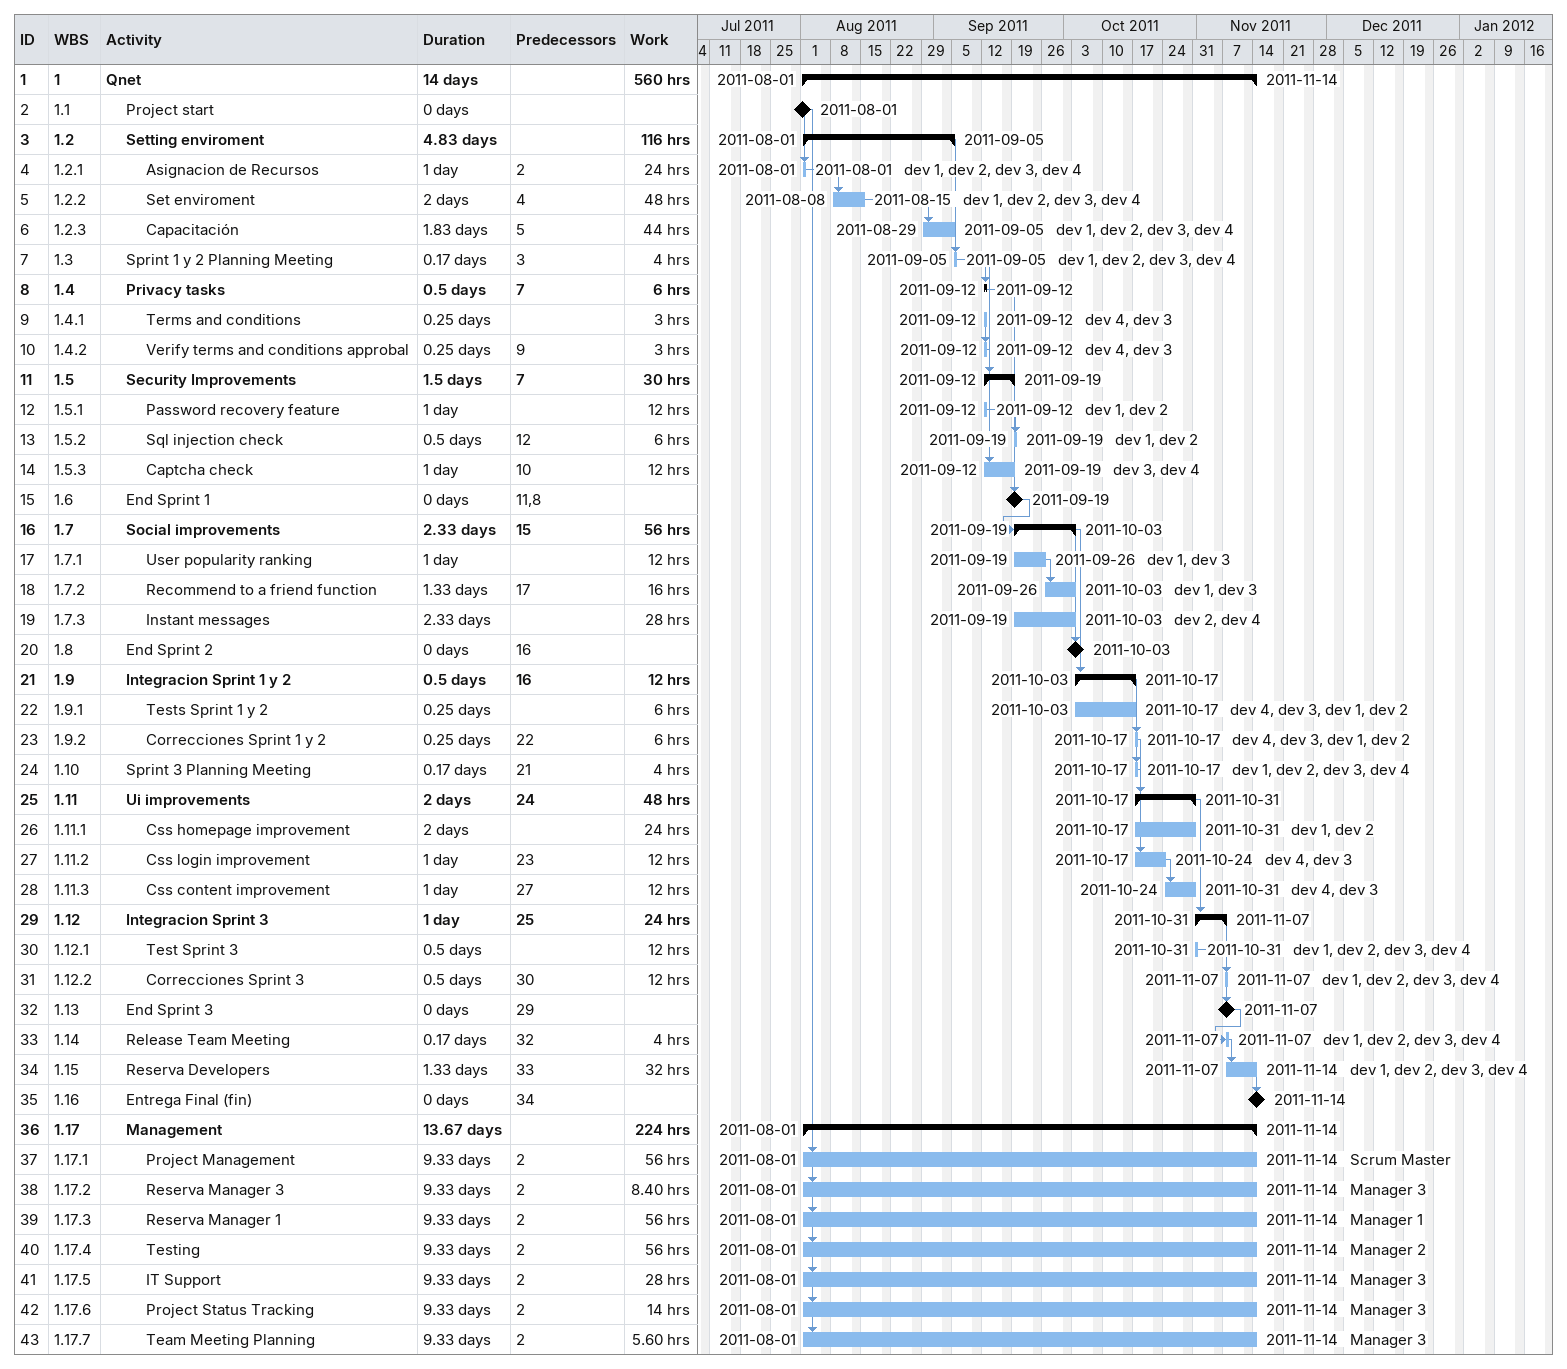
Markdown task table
| ID | WBS | Task | Duration | Start | Finish | Predecessors | Resources | Work (h) |
|---|---|---|---|---|---|---|---|---|
| 1 | 1 | **Qnet** | 14d | 2011-08-01 | 2011-11-14 |  |  | 560 |
| 2 | 1.1 | Project start | 0d | 2011-08-01 | 2011-08-01 |  |  |  |
| 3 | 1.2 | **Setting enviroment** | 4.83d | 2011-08-01 | 2011-09-05 |  |  | 116 |
| 4 | 1.2.1 | Asignacion de Recursos | 1d | 2011-08-01 | 2011-08-01 | 2 | dev 1, dev 2, dev 3, dev 4 | 24 |
| 5 | 1.2.2 | Set enviroment | 2d | 2011-08-08 | 2011-08-15 | 4 | dev 1, dev 2, dev 3, dev 4 | 48 |
| 6 | 1.2.3 | Capacitación | 1.83d | 2011-08-29 | 2011-09-05 | 5 | dev 1, dev 2, dev 3, dev 4 | 44 |
| 7 | 1.3 | Sprint 1 y 2 Planning Meeting | 0.17d | 2011-09-05 | 2011-09-05 | 3 | dev 1, dev 2, dev 3, dev 4 | 4 |
| 8 | 1.4 | **Privacy tasks** | 0.5d | 2011-09-12 | 2011-09-12 | 7 |  | 6 |
| 9 | 1.4.1 | Terms and conditions | 0.25d | 2011-09-12 | 2011-09-12 |  | dev 4, dev 3 | 3 |
| 10 | 1.4.2 | Verify terms and conditions approbal | 0.25d | 2011-09-12 | 2011-09-12 | 9 | dev 4, dev 3 | 3 |
| 11 | 1.5 | **Security Improvements** | 1.5d | 2011-09-12 | 2011-09-19 | 7 |  | 30 |
| 12 | 1.5.1 | Password recovery feature | 1d | 2011-09-12 | 2011-09-12 |  | dev 1, dev 2 | 12 |
| 13 | 1.5.2 | Sql injection check | 0.5d | 2011-09-19 | 2011-09-19 | 12 | dev 1, dev 2 | 6 |
| 14 | 1.5.3 | Captcha check | 1d | 2011-09-12 | 2011-09-19 | 10 | dev 3, dev 4 | 12 |
| 15 | 1.6 | End Sprint 1 | 0d | 2011-09-19 | 2011-09-19 | 11, 8 |  |  |
| 16 | 1.7 | **Social improvements** | 2.33d | 2011-09-19 | 2011-10-03 | 15 |  | 56 |
| 17 | 1.7.1 | User popularity ranking | 1d | 2011-09-19 | 2011-09-26 |  | dev 1, dev 3 | 12 |
| 18 | 1.7.2 | Recommend to a friend function | 1.33d | 2011-09-26 | 2011-10-03 | 17 | dev 1, dev 3 | 16 |
| 19 | 1.7.3 | Instant messages | 2.33d | 2011-09-19 | 2011-10-03 |  | dev 2, dev 4 | 28 |
| 20 | 1.8 | End Sprint 2 | 0d | 2011-10-03 | 2011-10-03 | 16 |  |  |
| 21 | 1.9 | **Integracion Sprint 1 y 2** | 0.5d | 2011-10-03 | 2011-10-17 | 16 |  | 12 |
| 22 | 1.9.1 | Tests Sprint 1 y 2 | 0.25d | 2011-10-03 | 2011-10-17 |  | dev 4, dev 3, dev 1, dev 2 | 6 |
| 23 | 1.9.2 | Correcciones Sprint 1 y 2 | 0.25d | 2011-10-17 | 2011-10-17 | 22 | dev 4, dev 3, dev 1, dev 2 | 6 |
| 24 | 1.10 | Sprint 3 Planning Meeting | 0.17d | 2011-10-17 | 2011-10-17 | 21 | dev 1, dev 2, dev 3, dev 4 | 4 |
| 25 | 1.11 | **Ui improvements** | 2d | 2011-10-17 | 2011-10-31 | 24 |  | 48 |
| 26 | 1.11.1 | Css homepage improvement | 2d | 2011-10-17 | 2011-10-31 |  | dev 1, dev 2 | 24 |
| 27 | 1.11.2 | Css login improvement | 1d | 2011-10-17 | 2011-10-24 | 23 | dev 4, dev 3 | 12 |
| 28 | 1.11.3 | Css content improvement | 1d | 2011-10-24 | 2011-10-31 | 27 | dev 4, dev 3 | 12 |
| 29 | 1.12 | **Integracion Sprint 3** | 1d | 2011-10-31 | 2011-11-07 | 25 |  | 24 |
| 30 | 1.12.1 | Test Sprint 3 | 0.5d | 2011-10-31 | 2011-10-31 |  | dev 1, dev 2, dev 3, dev 4 | 12 |
| 31 | 1.12.2 | Correcciones Sprint 3 | 0.5d | 2011-11-07 | 2011-11-07 | 30 | dev 1, dev 2, dev 3, dev 4 | 12 |
| 32 | 1.13 | End Sprint 3 | 0d | 2011-11-07 | 2011-11-07 | 29 |  |  |
| 33 | 1.14 | Release Team Meeting | 0.17d | 2011-11-07 | 2011-11-07 | 32 | dev 1, dev 2, dev 3, dev 4 | 4 |
| 34 | 1.15 | Reserva Developers | 1.33d | 2011-11-07 | 2011-11-14 | 33 | dev 1, dev 2, dev 3, dev 4 | 32 |
| 35 | 1.16 | Entrega Final (fin) | 0d | 2011-11-14 | 2011-11-14 | 34 |  |  |
| 36 | 1.17 | **Management** | 13.67d | 2011-08-01 | 2011-11-14 |  |  | 224 |
| 37 | 1.17.1 | Project Management | 9.33d | 2011-08-01 | 2011-11-14 | 2 | Scrum Master | 56 |
| 38 | 1.17.2 | Reserva Manager 3 | 9.33d | 2011-08-01 | 2011-11-14 | 2 | Manager 3 | 8.40 |
| 39 | 1.17.3 | Reserva Manager 1 | 9.33d | 2011-08-01 | 2011-11-14 | 2 | Manager 1 | 56 |
| 40 | 1.17.4 | Testing | 9.33d | 2011-08-01 | 2011-11-14 | 2 | Manager 2 | 56 |
| 41 | 1.17.5 | IT Support | 9.33d | 2011-08-01 | 2011-11-14 | 2 | Manager 3 | 28 |
| 42 | 1.17.6 | Project Status Tracking | 9.33d | 2011-08-01 | 2011-11-14 | 2 | Manager 3 | 14 |
| 43 | 1.17.7 | Team Meeting Planning | 9.33d | 2011-08-01 | 2011-11-14 | 2 | Manager 3 | 5.60 |
